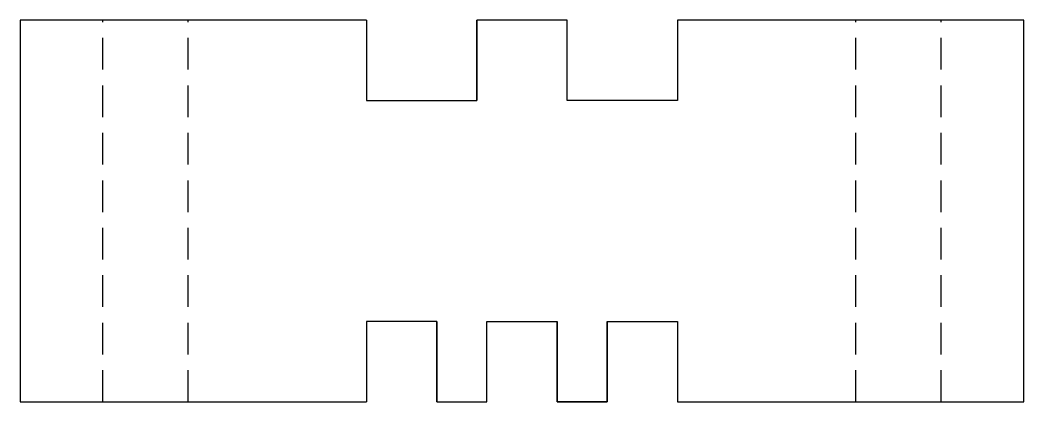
# Model space of a CAD drawing. Header units: millimetres. Extents: x 0 to 100, y 0 to 38.
import ezdxf

# ---------------------------------------------------------------- set-up
doc = ezdxf.new("R2010")
doc.units = ezdxf.units.MM
doc.linetypes.add('ACANSTGL', pattern=[0.11811, 0.07874, -0.03937])

# ---------------------------------------------------------------- blocks, each defined once
blk = doc.blocks.new('c100-1')
at = {"color": 1, "linetype": 'ACANSTGL', "ltscale": 40}
for p, q in [((106975.1, 61717.39), (106975.1, 61755.39)), ((106983.6, 61717.39), (106983.6, 61755.39)), ((107050.1, 61717.39), (107050.1, 61755.39)), ((107058.6, 61717.39), (107058.6, 61755.39))]:
    blk.add_line(p, q, dxfattribs=at)
at = {"color": 1}
for points in [[(107001.35, 61717.39), (106966.85, 61717.39), (106966.85, 61755.39), (107001.35, 61755.39)], [(107001.35, 61755.39), (107001.35, 61747.39), (107012.35, 61747.39), (107012.35, 61755.39)], [(107012.35, 61755.39), (107021.35, 61755.39)], [(107012.35, 61747.39), (107012.35, 61755.39), (107021.35, 61755.39), (107021.35, 61747.39)], [(107032.35, 61755.39), (107032.35, 61747.39), (107021.35, 61747.39), (107021.35, 61755.39)], [(107032.35, 61755.39), (107066.85, 61755.39), (107066.85, 61717.39), (107032.35, 61717.39)], [(107008.35, 61717.39), (107008.35, 61725.39), (107001.35, 61725.39), (107001.35, 61717.39)], [(107008.35, 61725.39), (107008.35, 61717.39), (107013.35, 61717.39), (107013.35, 61725.39)], [(107020.35, 61717.39), (107020.35, 61725.39), (107013.35, 61725.39), (107013.35, 61717.39)], [(107025.35, 61725.39), (107025.35, 61717.39), (107020.35, 61717.39), (107020.35, 61725.39)], [(107025.35, 61717.39), (107025.35, 61725.39), (107032.35, 61725.39), (107032.35, 61717.39)], [(107013.35, 61717.39), (107008.35, 61717.39)], [(107025.35, 61717.39), (107020.35, 61717.39)]]:
    blk.add_lwpolyline(points, dxfattribs=at)

msp = doc.modelspace()

# ---------------------------------------------------------------- block references
at = {"color": 1, "xscale": -1}
msp.add_blockref('c100-1', (107066.85, -61717.39), dxfattribs=at)

doc.saveas('drawing.dxf')
